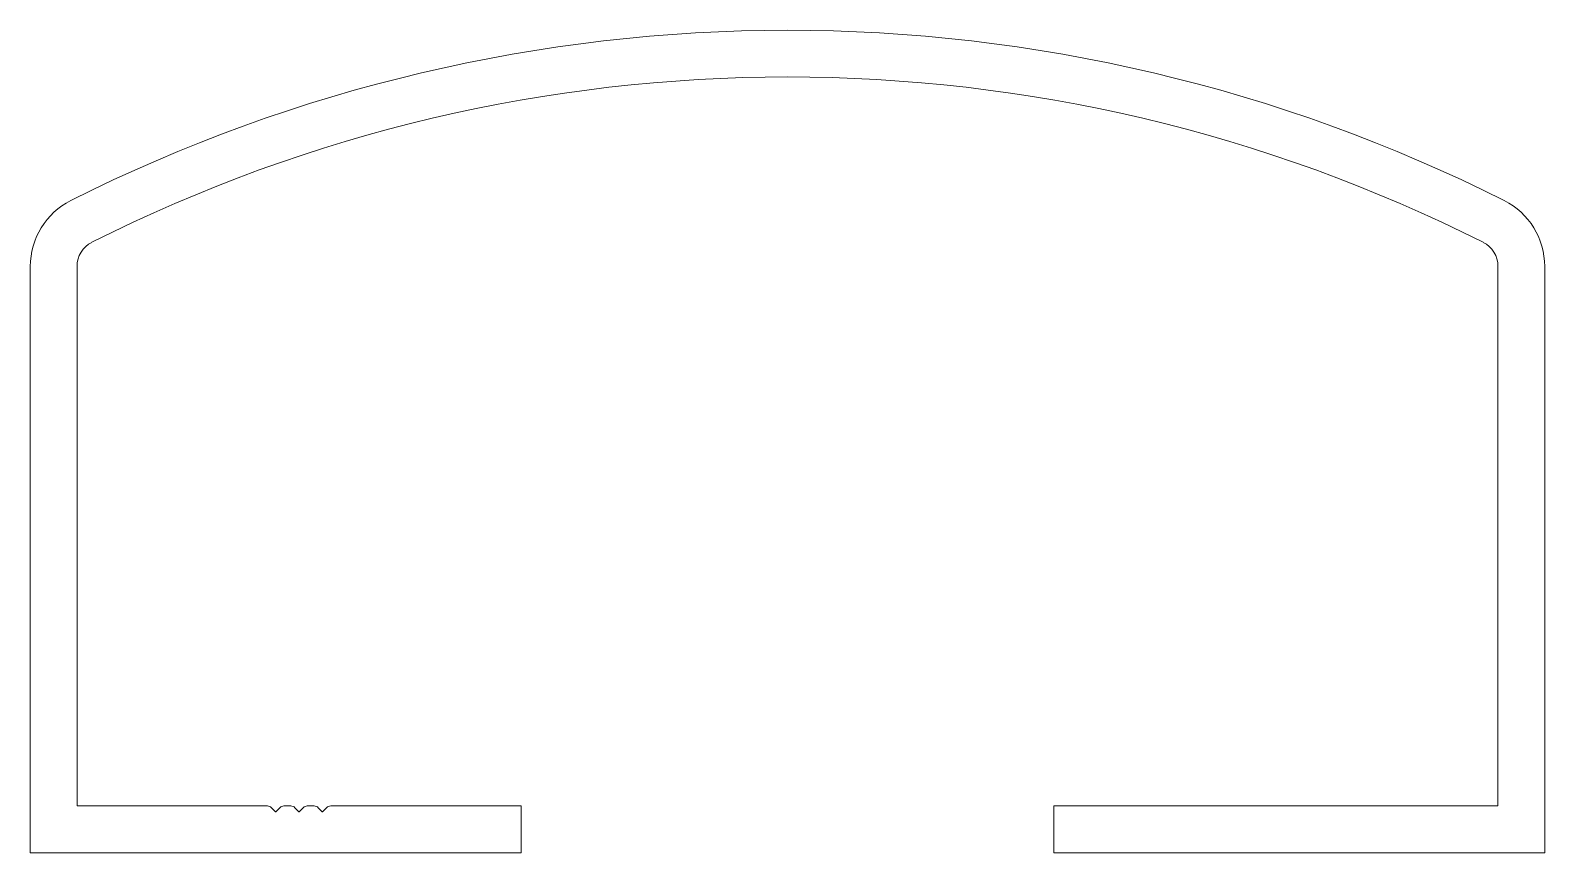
# Model space of a CAD drawing. Header units: inches. Extents: x -32.1 to 32.7, y 0.2 to 35.4.
import ezdxf

# ---------------------------------------------------------------- set-up
doc = ezdxf.new("R2010")
doc.units = ezdxf.units.IN
doc.header["$MEASUREMENT"] = 0

msp = doc.modelspace()

# ---------------------------------------------------------------- linework, layer by layer
at = {"color": 7, "linetype": 'Continuous', "lineweight": 15}
for p, q in [((-32.12, 0.213), (-32.12, 25.309)), ((-30.12, 25.309), (-30.12, 2.213)), ((30.68, 2.213), (30.68, 25.309)), ((32.68, 25.309), (32.68, 0.213)), ((-30.12, 2.213), (-21.974, 2.213)), ((-21.974, 2.213), (-21.974, 2.213)), ((-21.974, 2.213), (-21.974, 2.213)), ((-21.974, 2.213), (-21.974, 2.213)), ((-21.974, 2.213), (-21.974, 2.213)), ((-21.974, 2.213), (-21.974, 2.213)), ((-21.797, 2.139), (-21.626, 1.968)), ((-21.614, 1.968), (-21.443, 2.139)), ((-21.267, 2.213), (-20.974, 2.213)), ((-20.797, 2.139), (-20.626, 1.968)), ((-20.614, 1.968), (-20.443, 2.139)), ((-20.267, 2.213), (-20.267, 2.213)), ((-20.267, 2.213), (-19.974, 2.213)), ((-19.974, 2.213), (-20.267, 2.213)), ((-20.267, 2.213), (-19.974, 2.213)), ((-19.974, 2.213), (-20.267, 2.213)), ((-20.267, 2.213), (-19.974, 2.213)), ((-19.797, 2.139), (-19.626, 1.968)), ((-19.614, 1.968), (-19.443, 2.139)), ((-19.267, 2.213), (-19.267, 2.213)), ((-19.267, 2.213), (-19.267, 2.213)), ((-19.267, 2.213), (-11.12, 2.213)), ((-11.12, 2.213), (-11.12, 0.213)), ((11.68, 0.213), (11.68, 2.213)), ((11.68, 2.213), (30.68, 2.213)), ((-11.12, 0.213), (-32.12, 0.213)), ((32.68, 0.213), (11.68, 0.213))]:
    msp.add_line(p, q, dxfattribs=at)
for centre, radius, start, end in [((0.28, -32.737), 68.15, 63.25632, 116.74368), ((0.28, -32.737), 66.15, 63.25632, 116.74368), ((-28.97, 25.309), 3.15, 116.74368, 180), ((29.53, 25.309), 3.15, 0, 63.25632), ((-28.97, 25.309), 1.15, 116.74368, 180), ((29.53, 25.309), 1.15, 0, 63.25632), ((-21.974, 1.963), 0.25, 45, 90), ((-21.62, 1.974), 0.008, 225, 315), ((-21.267, 1.963), 0.25, 90, 135), ((-20.974, 1.963), 0.25, 45, 90), ((-20.62, 1.974), 0.008, 225, 315), ((-20.267, 1.963), 0.25, 90, 135), ((-19.974, 1.963), 0.25, 45, 90), ((-19.62, 1.974), 0.008, 225, 315), ((-19.267, 1.963), 0.25, 90, 135)]:
    msp.add_arc(centre, radius, start, end, dxfattribs=at)

doc.saveas('drawing.dxf')
